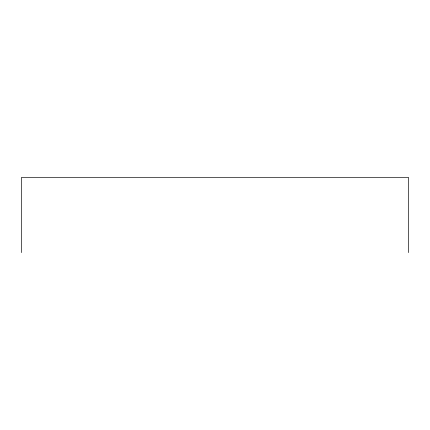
<?xml version="1.0" encoding="UTF-8"?>
<svg xmlns="http://www.w3.org/2000/svg" width="430" height="430" viewBox="0 0 430 430"><rect width="100%" height="100%" fill="white"/><g stroke="black" fill="none" stroke-linecap="round" stroke-linejoin="round"><path stroke-width="0.64" d="M408.5 252.593L408.5 177.407L21.5 177.407L21.5 252.593"/></g></svg>
